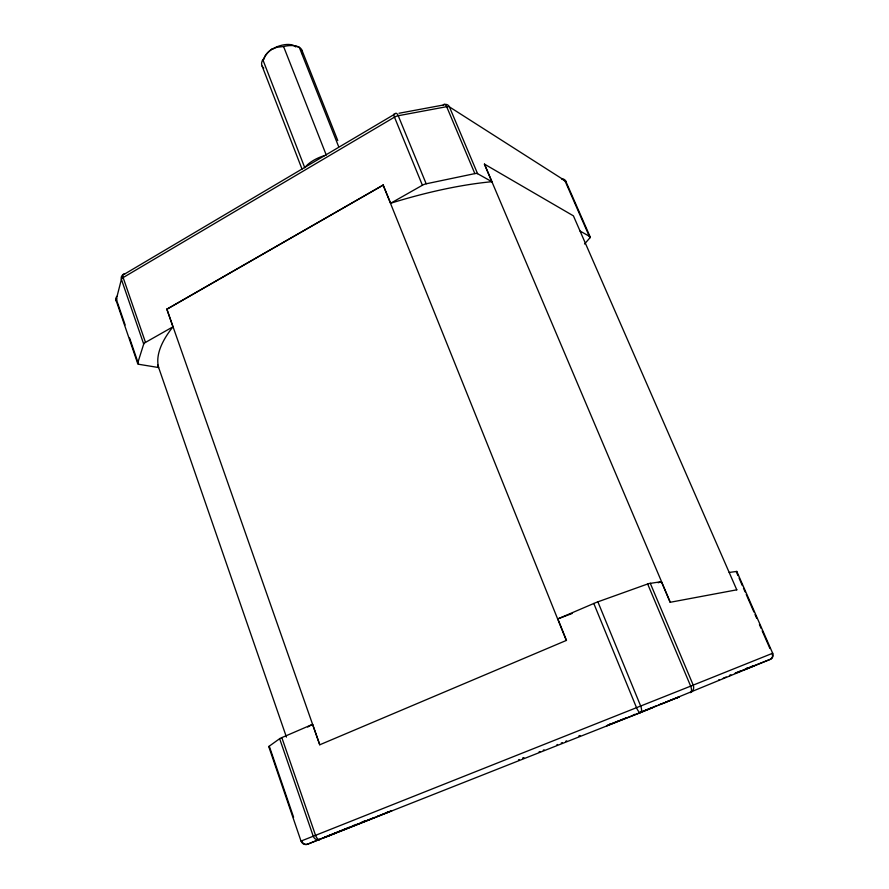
<?xml version="1.0" encoding="UTF-8"?>
<svg xmlns="http://www.w3.org/2000/svg" width="889" height="889" viewBox="0 0 889 889"><rect width="100%" height="100%" fill="white"/><g stroke="black" fill="none" stroke-linecap="round" stroke-linejoin="round"><path stroke-width="1.33" d="M172.966 326.819A227.228 72.92 -21.3 0 0 158.653 367.546L138.573 364.257A4.823 1.556 -18 0 1 137.628 363.323L143.696 344.076A4.967 1.656 -18 0 1 145.496 342.398L172.966 326.819L166.865 309.194L383.148 185.068L390.671 203.248A227.228 72.92 -21.3 0 1 491.895 181.7L484.427 164.098L670.273 602.242M584.551 243.997L589.952 237.785A4.312 1.278 -24 0 0 590.074 236.674L565.737 181.145L449.423 106.891A5.212 4.534 -61.4 0 0 443.255 105.035L398.983 113.259M736.837 589.807L670.117 602.298L661.383 581.673L648.703 583.606L596.375 602.375L557.848 618.888L566.493 640.369L319.762 744.782L312.584 724.335L280.146 738.337L268.656 746.593L269.4 746.538L293.603 817.235M271.734 49.451L276.823 47.284L283.58 46.528A21.436 10.468 -21 0 1 302.138 53.684M137.628 363.323L116.059 300.282L121.393 279.335A4.945 4.334 15.5 0 1 124.604 274.056L393.76 114.714M166.81 309.272L383.337 185.012M390.671 203.248L422.397 185.245A5.301 1.978 -22.7 0 1 426.187 183.801L474.848 173.611A5.234 1.911 -23.4 0 1 477.582 173.688L491.895 181.7M319.762 744.782L166.865 309.194M679.229 696.909L663.083 703.477M754.372 665.661L753.572 666.005M679.129 696.954L673.451 699.087M391.882 810.668L390.649 811.09M391.66 810.768L390.671 811.179M606.798 725.668L610.321 724.213M324.507 837.482L325.718 836.971M390.56 811.224L389.449 811.679M325.852 836.916L327.797 836.116M518.52 759.806L519.22 759.517M752.783 666.339L746.427 668.906M349.81 827.026L307.561 844.206A5.39 5.056 -85.7 0 1 301.06 841.05L301.66 840.805A5.356 4.467 77.5 0 0 307.561 844.206L640.502 712.611L770.352 659.305A4.789 4.523 49.7 0 0 772.663 653.248L736.792 571.416L729.191 572.449M352.366 825.981L356.211 824.414M361.334 822.336L365.179 820.769M375.547 817.302L388.426 812.101M611.121 723.89L615.032 722.301M772.73 653.226L693.209 685.119A5.934 5.523 59.7 0 1 690.364 692.631A5.923 2.789 66.9 0 0 690.664 686.141L647.648 583.973M332.342 834.282L328.597 835.793A5.323 4.467 77 0 0 329.675 835.149M333.408 833.849L336.953 832.415M522.676 758.117L523.699 757.706M578.872 735.959L580.017 735.503M617.399 721.346L619.255 720.601M615.644 722.057L617.233 721.412M337.387 832.248L338.876 831.648M339.231 831.504L340.876 830.837M341.987 830.393L345.865 828.837M375.158 817.458L339.465 831.682M743.004 670.284L744.204 669.806M744.782 669.573L746.16 669.017M619.955 720.323L624.056 718.679M660.638 704.466L662.294 703.799M692.264 685.508L313.939 835.971M346.666 828.526L347.477 828.192M348.299 827.87L349.121 827.537M350.799 826.87L354.155 825.525M355.844 824.848L360.934 822.825M735.559 673.262L736.992 672.684M557.581 744.493L556.881 744.771M561.292 743.004L562.226 742.637M565.837 741.193L566.715 740.848M738.392 672.128L741.759 670.784M633.246 714.989L635.002 714.289M624.845 718.356L626.467 717.712M652.715 707.633L636.391 714.123M723.268 678.151L723.99 677.874M725.068 677.44L726.157 677.007M729.547 675.651L731.091 675.04M362.634 822.147L363.279 821.892M364.012 821.603L365.546 820.98M543.279 750.183L544.124 749.849M366.879 820.458L367.635 820.158M368.379 819.858L370.224 819.125M648.759 708.822L646.692 709.644M640.524 712.1L641.68 711.633M642.314 711.389L643.78 710.8M645.025 710.3L646.281 709.811M772.541 653.293L772.096 653.471A4.778 3.934 62.3 0 1 770.352 659.305L746.249 668.795M313.473 836.149L301.015 841.072L268.722 746.527M738.092 672.017L739.315 671.528M729.547 675.396L730.236 675.129M735.17 673.106L741.593 670.562M718.612 680.007L719.323 679.718M539.09 751.838L539.923 751.516M370.946 818.836L372.391 818.269M373.091 817.991L374.502 817.436M649.581 708.5L650.404 708.177M651.215 707.844L652.848 707.2M653.659 706.877L656.827 705.622M658.36 705.021L661.316 703.855M377.192 816.369L378.47 815.869M635.524 714.467L606.62 725.802M745.727 669.006L744.638 669.428M742.748 670.173L743.493 669.884M740.504 671.062L741.67 670.595M662.738 703.288L664.127 702.743M665.483 702.21L666.383 701.854M379.703 815.38L380.881 814.913M382.026 814.457L383.115 814.035M336.787 832.749L328.519 835.993M748.194 668.028L746.749 668.595A4.634 1.067 66.5 0 0 746.971 668.072M668.572 700.999L667.25 701.521M668.895 700.865L670.739 700.154M523.221 758.106L523.799 757.873M384.47 813.502L385.748 813.002M386.237 812.802L388.015 812.113M749.094 667.683L749.927 667.361M671.873 699.71L672.94 699.287M328.297 836.082L324.141 837.682M750.705 667.05L752.583 666.328M388.782 811.813L390.382 811.19M753.483 665.983L754.072 665.761M736.792 571.416L736.314 571.827L737.97 575.594M294.359 45.839L299.26 47.284L338.665 146.663M580.061 231.062L590.074 236.674M484.427 164.098L573.416 215.86L736.781 589.84M563.093 179.811A4.223 3.412 38.3 0 1 565.66 182.367L589.952 237.785M739.07 578.106L742.371 585.64M743.471 588.151L745.126 591.918M746.227 594.43L753.928 612.021M755.028 614.532L756.683 618.299M759.428 624.578L761.084 628.356M762.184 630.868L769.896 648.448M477.582 173.688L449.423 106.891A5.156 2.134 -23.7 0 0 446.667 106.691L398.228 115.726A5.223 2.211 -22.8 0 0 394.483 117.148L123.138 277.579A4.901 1.856 -17.4 0 0 121.393 279.335L143.696 344.076M650.237 583.195L693.209 685.119M474.848 173.611L446.667 106.691A5.234 2.278 79.9 0 0 443.255 105.035M426.187 183.801L398.228 115.726A5.312 2.156 79.4 0 0 394.949 114.003A5.301 1.478 60.1 0 0 394.483 117.148L422.397 185.245M597.875 601.82L640.68 706.055A6.023 2.645 67.5 0 1 640.502 712.611A6.023 1.811 67.7 0 1 636.524 707.711L593.785 603.431M383.148 185.068L566.293 640.447M301.993 50.384L337.764 140.551M283.58 46.528L326.274 155.086M262.144 66.164L302.027 169.121M157.775 365.001L286.447 737.103M145.496 342.398L123.138 277.579A4.901 2.323 57.6 0 1 124.604 274.056M281.813 737.57L315.539 835.327A5.523 2.8 71.9 0 0 319.962 839.505A5.567 5.223 -87.5 0 1 313.25 836.238L279.624 738.648M117.492 302.66L125.127 324.941M129.605 338.042L138.573 364.257M388.048 812.257A5.401 4.634 75.7 0 1 386.337 812.524M609.943 723.957A5.734 5.234 66.5 0 1 608.732 724.846M677.796 697.521A5.845 5.423 61 0 1 676.318 697.865M752.338 666.294A4.812 4.523 52.1 0 1 751.883 666.317M263.777 68.097A21.436 10.468 -21 0 1 262.811 59.641L304.794 167.799A21.903 9.012 -21.2 0 1 324.696 155.531M263.066 59.774A26.292 21.747 -65.9 0 1 271.59 49.173M264.266 59.007A17.135 8.412 -21 0 1 277.524 46.561A17.135 8.412 -21 0 1 295.704 46.906M747.36 668.195A4.634 3.856 62.9 0 1 746.738 668.517M307.683 727.024A243.175 15.269 -21.6 0 1 312.584 724.335M557.848 618.888A243.175 15.269 -21.6 0 1 572.127 613.488M658.138 582.762A243.175 15.269 -21.6 0 1 661.383 581.673M561.548 179.078A4.278 3.878 -58 0 1 565.737 181.145A4.267 1.434 -24.4 0 1 565.66 182.367M116.937 300.971A4.678 3.8 -77.5 0 1 116.859 298.748M116.915 301.315A4.767 1.745 -17.4 0 1 116.059 300.282A4.801 4.234 14.7 0 1 116.937 296.348"/></g></svg>
